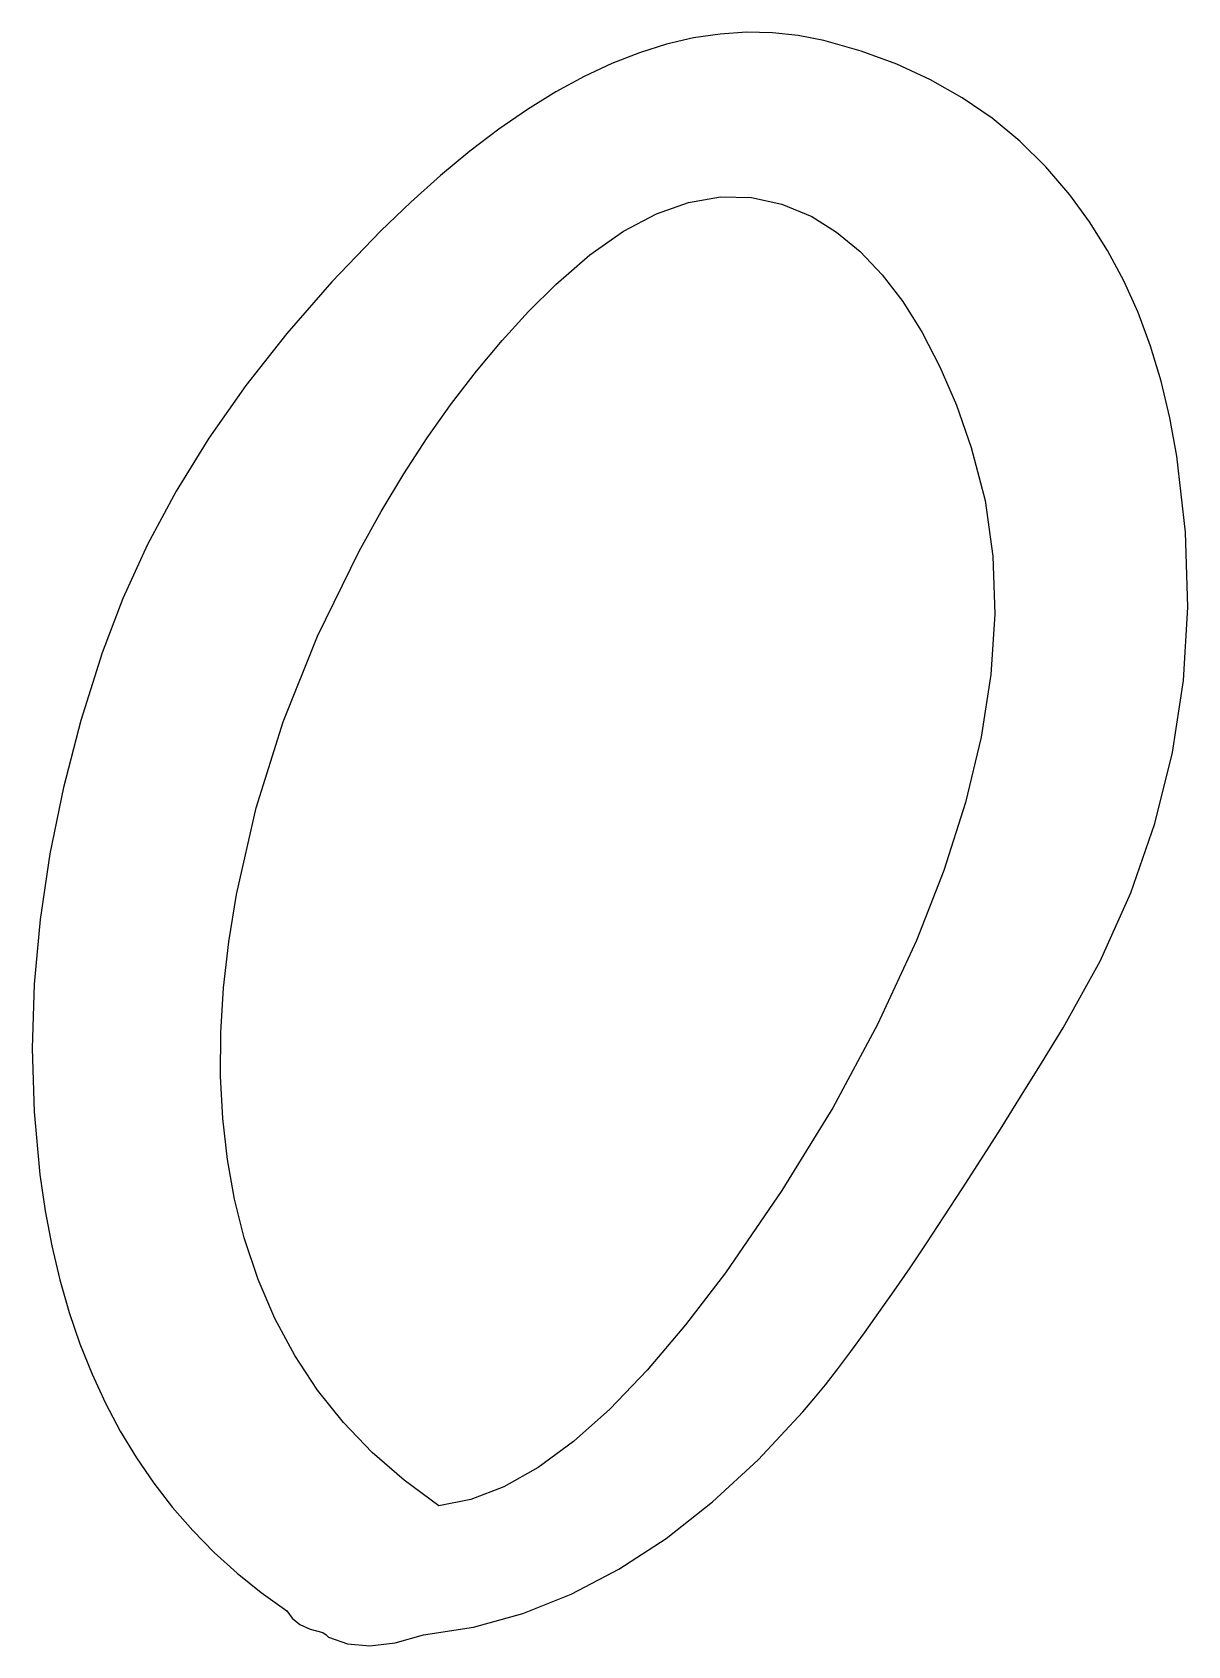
# Model space of a CAD drawing. Extents: x 0 to 14.7, y -0.3 to 20.2.
import ezdxf

# ---------------------------------------------------------------- set-up
doc = ezdxf.new("R2010")
doc.units = 0
doc.layers.get('0').update_dxf_attribs({"linetype": 'CONTINUOUS'})

msp = doc.modelspace()

# ---------------------------------------------------------------- linework, layer by layer
at = {"color": 0}
for p, q in [((8.402, 20.144), (8.06, 20.064)), ((8.74, 20.194), (8.402, 20.144)), ((9.075, 20.216), (8.74, 20.194)), ((9.406, 20.21), (9.075, 20.216)), ((9.732, 20.175), (9.406, 20.21)), ((10.056, 20.111), (9.732, 20.175)), ((10.533, 19.977), (10.056, 20.111)), ((7.714, 19.956), (7.365, 19.819)), ((8.06, 20.064), (7.714, 19.956)), ((10.985, 19.812), (10.533, 19.977)), ((7.365, 19.819), (7.011, 19.654)), ((11.413, 19.614), (10.985, 19.812)), ((7.011, 19.654), (6.654, 19.46)), ((11.816, 19.385), (11.413, 19.614)), ((6.654, 19.46), (6.293, 19.237)), ((12.194, 19.125), (11.816, 19.385)), ((6.293, 19.237), (5.928, 18.986)), ((12.548, 18.832), (12.194, 19.125)), ((5.928, 18.986), (5.559, 18.706)), ((5.559, 18.706), (5.187, 18.398)), ((12.877, 18.509), (12.548, 18.832)), ((13.181, 18.153), (12.877, 18.509)), ((5.187, 18.398), (4.811, 18.06)), ((4.811, 18.06), (4.431, 17.694)), ((7.93, 17.91), (8.34, 18.056)), ((8.34, 18.056), (8.743, 18.125)), ((8.743, 18.125), (9.137, 18.118)), ((9.137, 18.118), (9.524, 18.035)), ((13.433, 17.809), (13.181, 18.153)), ((7.512, 17.688), (7.93, 17.91)), ((9.524, 18.035), (9.903, 17.875)), ((9.903, 17.875), (10.22, 17.677)), ((4.431, 17.694), (3.807, 17.046)), ((7.086, 17.389), (7.512, 17.688)), ((10.22, 17.677), (10.519, 17.431)), ((13.661, 17.445), (13.433, 17.809)), ((10.519, 17.431), (10.8, 17.137)), ((13.867, 17.061), (13.661, 17.445)), ((6.653, 17.014), (7.086, 17.389)), ((3.807, 17.046), (3.235, 16.391)), ((6.307, 16.669), (6.653, 17.014)), ((10.8, 17.137), (11.062, 16.795)), ((14.049, 16.656), (13.867, 17.061)), ((5.97, 16.302), (6.307, 16.669)), ((11.062, 16.795), (11.307, 16.405)), ((14.207, 16.231), (14.049, 16.656)), ((11.307, 16.405), (11.533, 15.966)), ((3.235, 16.391), (2.715, 15.73)), ((5.644, 15.912), (5.97, 16.302)), ((14.342, 15.786), (14.207, 16.231)), ((5.326, 15.5), (5.644, 15.912)), ((11.533, 15.966), (11.741, 15.479)), ((14.454, 15.32), (14.342, 15.786)), ((2.715, 15.73), (2.246, 15.062)), ((5.019, 15.065), (5.326, 15.5)), ((11.741, 15.479), (11.931, 14.944)), ((14.542, 14.833), (14.454, 15.32)), ((2.246, 15.062), (1.83, 14.389)), ((4.72, 14.608), (5.019, 15.065)), ((11.931, 14.944), (12.105, 14.269)), ((14.653, 13.866), (14.542, 14.833)), ((4.432, 14.128), (4.72, 14.608)), ((1.83, 14.389), (1.464, 13.71)), ((12.105, 14.269), (12.205, 13.563)), ((4.153, 13.625), (4.432, 14.128)), ((14.681, 12.916), (14.653, 13.866)), ((1.464, 13.71), (1.151, 13.025)), ((3.623, 12.545), (4.153, 13.625)), ((12.205, 13.563), (12.23, 12.827)), ((1.151, 13.025), (0.889, 12.333)), ((14.625, 11.982), (14.681, 12.916)), ((12.23, 12.827), (12.181, 12.059)), ((3.188, 11.458), (3.623, 12.545)), ((0.889, 12.333), (0.618, 11.473)), ((12.181, 12.059), (12.056, 11.261)), ((14.486, 11.066), (14.625, 11.982)), ((0.618, 11.473), (0.397, 10.622)), ((2.845, 10.365), (3.188, 11.458)), ((12.056, 11.261), (11.858, 10.431)), ((14.264, 10.166), (14.486, 11.066)), ((0.397, 10.622), (0.224, 9.781)), ((2.597, 9.264), (2.845, 10.365)), ((11.858, 10.431), (11.584, 9.571)), ((13.958, 9.284), (14.264, 10.166)), ((0.224, 9.781), (0.101, 8.948)), ((11.584, 9.571), (11.236, 8.681)), ((2.498, 8.664), (2.597, 9.264)), ((13.569, 8.418), (13.958, 9.284)), ((0.101, 8.948), (0.026, 8.124)), ((2.431, 8.08), (2.498, 8.664)), ((11.236, 8.681), (10.741, 7.615)), ((13.097, 7.569), (13.569, 8.418)), ((0.026, 8.124), (0.001, 7.31)), ((2.396, 7.511), (2.431, 8.08)), ((10.741, 7.615), (10.17, 6.556)), ((2.392, 6.958), (2.396, 7.511)), ((12.822, 7.122), (13.097, 7.569)), ((0.001, 7.31), (0.024, 6.505)), ((12.556, 6.694), (12.822, 7.122)), ((2.42, 6.421), (2.392, 6.958)), ((12.3, 6.285), (12.556, 6.694)), ((0.024, 6.505), (0.097, 5.708)), ((2.48, 5.899), (2.42, 6.421)), ((10.17, 6.556), (9.525, 5.503)), ((12.052, 5.895), (12.3, 6.285)), ((2.571, 5.393), (2.48, 5.899)), ((11.814, 5.524), (12.052, 5.895)), ((0.097, 5.708), (0.165, 5.247)), ((2.694, 4.903), (2.571, 5.393)), ((9.525, 5.503), (8.806, 4.458)), ((11.584, 5.172), (11.814, 5.524)), ((0.165, 5.247), (0.25, 4.801)), ((11.364, 4.839), (11.584, 5.172)), ((0.25, 4.801), (0.351, 4.371)), ((2.87, 4.376), (2.694, 4.903)), ((11.153, 4.524), (11.364, 4.839)), ((10.951, 4.229), (11.153, 4.524)), ((0.351, 4.371), (0.47, 3.956)), ((3.083, 3.878), (2.87, 4.376)), ((8.806, 4.458), (8.302, 3.798)), ((10.758, 3.953), (10.951, 4.229)), ((0.47, 3.956), (0.607, 3.556)), ((10.574, 3.696), (10.758, 3.953)), ((3.335, 3.409), (3.083, 3.878)), ((8.302, 3.798), (7.812, 3.221)), ((10.399, 3.458), (10.574, 3.696)), ((0.607, 3.556), (0.76, 3.171)), ((3.625, 2.969), (3.335, 3.409)), ((10.234, 3.238), (10.399, 3.458)), ((0.76, 3.171), (0.93, 2.802)), ((7.812, 3.221), (7.337, 2.727)), ((10.077, 3.038), (10.234, 3.238)), ((3.953, 2.558), (3.625, 2.969)), ((9.93, 2.857), (10.077, 3.038)), ((0.93, 2.802), (1.118, 2.448)), ((7.337, 2.727), (6.875, 2.316)), ((9.221, 2.085), (9.792, 2.694)), ((9.792, 2.694), (9.93, 2.857)), ((4.319, 2.176), (3.953, 2.558)), ((1.118, 2.448), (1.323, 2.109)), ((6.875, 2.316), (6.427, 1.988)), ((1.323, 2.109), (1.545, 1.786)), ((4.724, 1.824), (4.319, 2.176)), ((8.641, 1.549), (9.221, 2.085)), ((6.427, 1.988), (5.993, 1.742)), ((1.545, 1.786), (1.784, 1.478)), ((5.167, 1.5), (4.724, 1.824)), ((5.993, 1.742), (5.573, 1.58)), ((1.784, 1.478), (2.04, 1.185)), ((5.573, 1.58), (5.167, 1.5)), ((8.053, 1.085), (8.641, 1.549)), ((2.04, 1.185), (2.313, 0.907)), ((7.455, 0.694), (8.053, 1.085)), ((2.313, 0.907), (2.604, 0.645)), ((2.604, 0.645), (2.911, 0.398)), ((6.848, 0.377), (7.455, 0.694)), ((2.911, 0.398), (3.236, 0.167)), ((6.232, 0.132), (6.848, 0.377)), ((3.236, 0.167), (3.301, 0.071)), ((3.301, 0.071), (3.399, -0.007)), ((5.607, -0.04), (6.232, 0.132)), ((3.399, -0.007), (3.53, -0.068)), ((3.53, -0.068), (3.694, -0.111)), ((3.694, -0.111), (3.736, -0.139)), ((3.736, -0.139), (3.764, -0.167)), ((3.764, -0.167), (4.006, -0.253)), ((4.61, -0.24), (4.972, -0.139)), ((4.972, -0.139), (5.607, -0.04)), ((4.006, -0.253), (4.288, -0.278)), ((4.288, -0.278), (4.61, -0.24))]:
    msp.add_line(p, q, dxfattribs=at)

doc.saveas('drawing.dxf')
